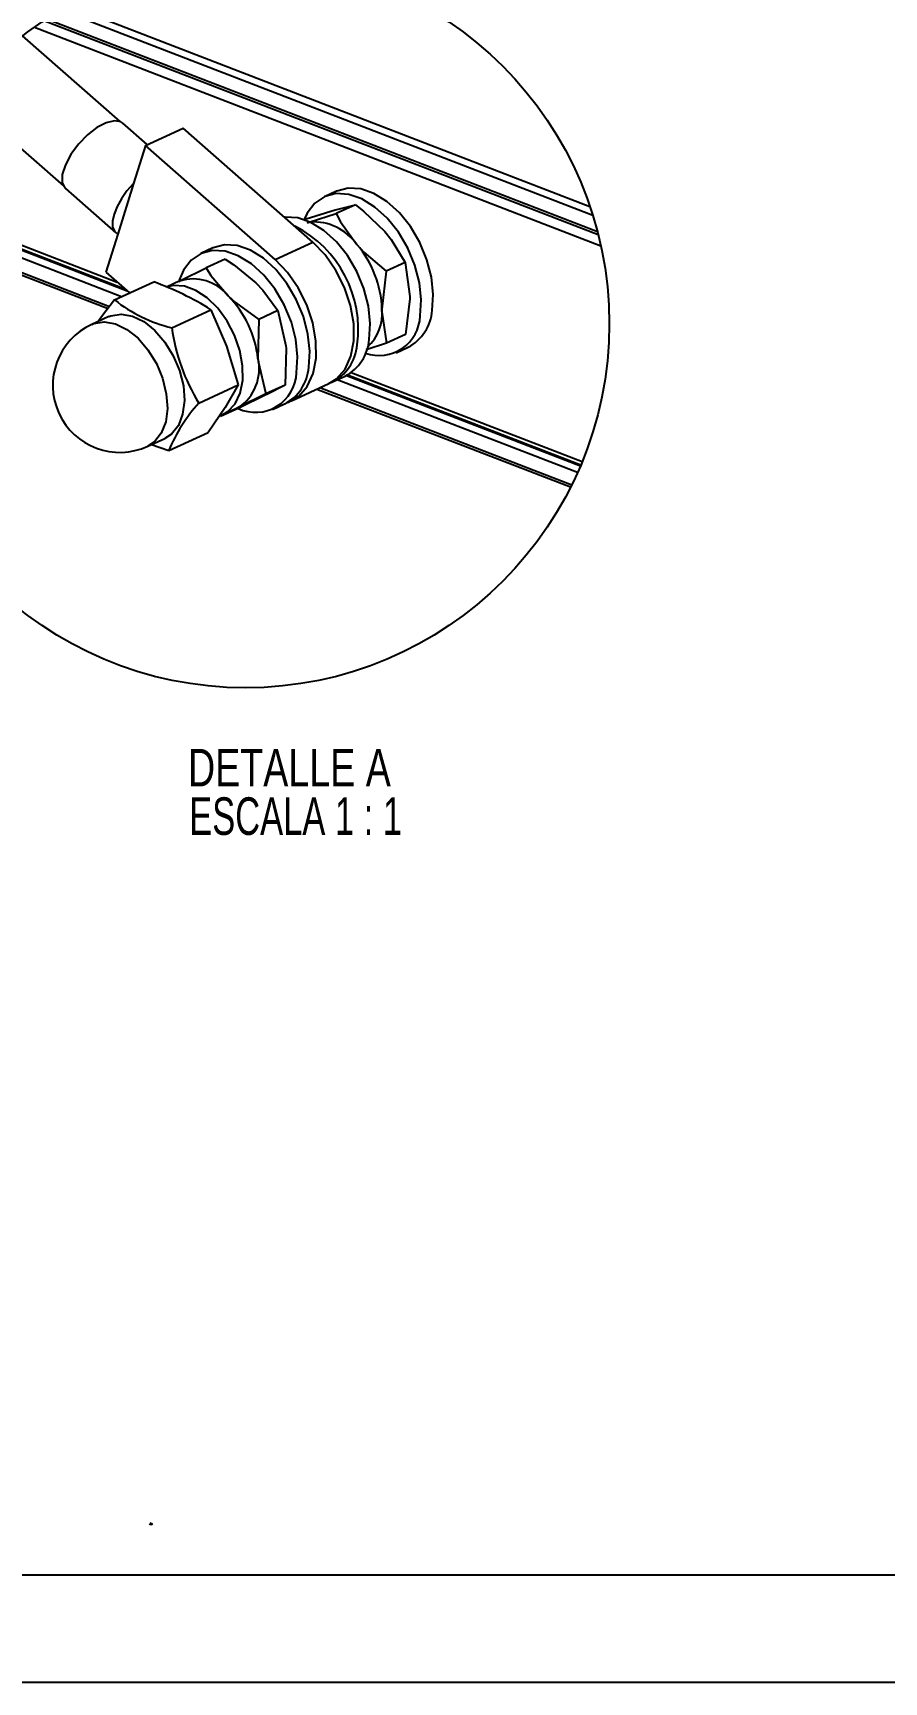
# Model space of a CAD drawing. Extents: x 0 to 7419, y -673 to 3042.
# Drawn here: x 1446 to 2240, y 0 to 1537 of the extents above; entities that cross this region are included whole.
import ezdxf

# ---------------------------------------------------------------- set-up
doc = ezdxf.new("R2010")
doc.units = 0
doc.header["$LTSCALE"] = 10
doc.layers.get('0').update_dxf_attribs({"linetype": 'CONTINUOUS'})
doc.styles.add('SLDTEXTSTYLE1', font='TXT', dxfattribs={"width": 0.75})
doc.styles.add('SLDTEXTSTYLE3', font='TXT', dxfattribs={"width": 0.6875})

# ---------------------------------------------------------------- blocks, each defined once
blk = doc.blocks.new('SW_NOTE_0_17')
at = {"color": 0, "linetype": 'Continuous', "char_height": 35, "attachment_point": 2}
for s, insert, style in [('DETALLE A', (111, 45.1), 'SLDTEXTSTYLE1'), ('ESCALA 1 : 1', (116.8, -0.1), 'SLDTEXTSTYLE3')]:
    blk.add_mtext(s, dxfattribs=dict(at, insert=insert, style=style))

msp = doc.modelspace()

# ---------------------------------------------------------------- linework, layer by layer
at = {"color": 8, "linetype": 'Continuous'}
for p, q in [((1968, 1367.1), (1471.6, 1558.6)), ((1479.4, 1563), (1965.2, 1375.6)), ((1447.1, 1542.6), (1975.5, 1338.8)), ((1458.3, 1550.3), (1972.3, 1352.1)), ((1528.4, 1291.4), (1321.3, 1371.3)), ((1323.5, 1377.9), (1533.6, 1296.8)), ((1324.9, 1381.9), (1524.3, 1305.1)), ((1317.6, 1359.3), (1517.2, 1282.4)), ((1738.1, 1217.9), (1956.4, 1133.7)), ((1742.7, 1220.8), (1958.1, 1137.7)), ((1713.5, 1206.6), (1948.3, 1116.1)), ((1953.6, 1127.4), (1729.4, 1213.9))]:
    msp.add_line(p, q, dxfattribs=at)
at = {"color": 7, "linetype": 'Continuous'}
for p, q in [((1456.1, 1548.8), (1973, 1349.4)), ((1527, 1454.7), (1436.1, 1534.5)), ((1379, 1478.2), (1474.2, 1394.6)), ((1552.2, 1433.2), (1529.5, 1453.2)), ((1550.7, 1432.5), (1585.8, 1448.6)), ((1706.9, 1342.3), (1585.8, 1448.6)), ((1550.7, 1432.5), (1539.6, 1396.9)), ((1671.8, 1326.1), (1550.7, 1432.5)), ((1476, 1392.3), (1523.1, 1351)), ((1539.6, 1396.9), (1524.9, 1349.8)), ((1728.9, 1389.8), (1717.7, 1384.6)), ((1323.8, 1378.8), (1531.5, 1298.7)), ((1700.6, 1363.9), (1727.6, 1372.4)), ((1746.6, 1377.1), (1728.7, 1368.9)), ((1317, 1357.2), (1515.8, 1280.5)), ((1700.6, 1363.9), (1699, 1363.2)), ((1524.9, 1349.8), (1513.8, 1314.2)), ((1671.8, 1326.1), (1706.9, 1342.3)), ((1613.7, 1336.8), (1602.5, 1331.7)), ((1625.1, 1326.4), (1607.3, 1318.2)), ((1793, 1323.3), (1775.1, 1315.1)), ((1793, 1323.3), (1797.3, 1291.6)), ((1513.8, 1314.2), (1535.9, 1294.9)), ((1775.1, 1315.1), (1771.3, 1279.7)), ((1521.9, 1288.4), (1558.5, 1305.3)), ((1582.7, 1306.1), (1570.4, 1300.4)), ((1575.2, 1262.5), (1611.8, 1279.3)), ((1674.3, 1278.4), (1656.5, 1270.1)), ((1674.3, 1278.4), (1681.7, 1245.6)), ((1516.5, 1272.9), (1500.7, 1265.6)), ((1656.5, 1270.1), (1655.7, 1233.6)), ((1775.6, 1248), (1756.5, 1242)), ((1793.4, 1256.2), (1775.6, 1248)), ((1784.5, 1239.2), (1795.8, 1244.4)), ((1725.7, 1212.2), (1737, 1217.4)), ((1739.2, 1218.5), (1956.8, 1134.6)), ((1600.5, 1192.3), (1637.1, 1209.1)), ((1663.1, 1200.8), (1637.8, 1188.3)), ((1681, 1209), (1663.1, 1200.8)), ((1681, 1209), (1663.8, 1200.3)), ((1686.8, 1194.3), (1721.9, 1210.5)), ((1710.7, 1205.3), (1947.3, 1114)), ((1638.4, 1187.8), (1620.6, 1179.6)), ((1622.7, 1181.4), (1637, 1188)), ((1637, 1188), (1637.8, 1188.3)), ((1669.3, 1186.3), (1680.5, 1191.5)), ((1622.7, 1181.4), (1624.1, 1182.1)), ((1552.9, 1152), (1568.7, 1159.3)), ((1556.3, 1153.6), (1572.5, 1148)), ((1572.5, 1148), (1609.1, 1164.8)), ((1555.9, 148.7), (1554.4, 146.2)), ((1557.4, 146.3), (1556.3, 147.9)), ((200, 100), (4100, 100)), ((75.3, 0), (4200, 0))]:
    msp.add_line(p, q, dxfattribs=at)
at = {"color": 7, "linetype": 'Continuous', "flags": 128}
for points in [[(1529.5, 1453.2), (1527.8, 1454.3), (1521.8, 1455.4), (1514.2, 1453.6), (1505.5, 1449), (1496.6, 1442.2), (1488.2, 1433.5), (1481.1, 1424), (1476, 1414.3), (1473.2, 1405.4), (1473, 1398), (1475.5, 1392.8), (1476, 1392.3)], [(1539.6, 1396.9), (1533.5, 1390), (1528.3, 1382.7), (1524.2, 1375.4), (1521.4, 1368.3), (1520, 1361.9), (1520.1, 1356.5), (1521.8, 1352.4), (1524.9, 1349.8)], [(1807, 1273.5), (1808, 1288.4), (1806.3, 1304.4), (1802, 1320.8), (1795.4, 1336.7), (1786.7, 1351.5), (1776.3, 1364.5), (1764.8, 1375), (1752.6, 1382.5), (1740.3, 1386.7), (1728.6, 1387.5), (1717.9, 1384.7), (1708.7, 1378.5), (1701.5, 1369.2), (1698.7, 1363.3)], [(1818.2, 1278.6), (1819.2, 1293.6), (1817.5, 1309.6), (1813.3, 1325.9), (1806.6, 1341.9), (1797.9, 1356.7), (1787.6, 1369.6), (1776, 1380.1), (1763.8, 1387.7), (1751.6, 1391.9), (1739.8, 1392.7), (1729.1, 1389.9), (1728.9, 1389.8)], [(1701.6, 1360.4), (1703.3, 1360.9), (1728.7, 1368.9)], [(1727.6, 1372.4), (1729.3, 1372.8), (1746.6, 1377.1)], [(1728.7, 1368.9), (1732.8, 1361.3), (1747.8, 1340.1)], [(1746.6, 1377.1), (1754.2, 1371.1), (1773.9, 1352.1)], [(1759.4, 1251.6), (1760.4, 1266.5), (1758.7, 1282.5), (1754.5, 1298.9), (1747.9, 1314.9), (1739.1, 1329.7), (1728.8, 1342.6), (1717.2, 1353.1), (1705, 1360.7), (1692.8, 1364.9), (1681, 1365.6), (1680.4, 1365.6)], [(1703, 1225.7), (1704, 1240.6), (1702.3, 1256.6), (1698.1, 1273), (1691.4, 1288.9), (1682.7, 1303.7), (1672.3, 1316.7), (1660.8, 1327.2), (1648.6, 1334.7), (1636.3, 1339), (1624.6, 1339.7), (1613.9, 1336.9), (1613.7, 1336.8)], [(1721.9, 1210.5), (1729, 1214.9), (1736.9, 1223.9), (1742.3, 1235.9), (1745.1, 1250.3), (1745, 1266.2), (1742.1, 1283.1), (1736.5, 1299.9), (1728.4, 1315.9), (1718.4, 1330.3), (1706.9, 1342.3)], [(1747.8, 1340.1), (1754.5, 1332.9), (1775.1, 1315.1)], [(1773.9, 1352.1), (1779.9, 1344.6), (1793, 1323.3)], [(1691.7, 1220.5), (1692.7, 1235.4), (1691.1, 1251.4), (1686.8, 1267.8), (1680.2, 1283.8), (1671.5, 1298.6), (1661.1, 1311.5), (1649.5, 1322), (1637.3, 1329.5), (1625.1, 1333.8), (1613.3, 1334.5), (1602.6, 1331.7), (1593.5, 1325.5), (1586.3, 1316.2), (1582.2, 1306.8)], [(1625.1, 1326.4), (1633.1, 1321.1), (1653.8, 1304.3)], [(1683.6, 1193.1), (1684, 1193.2), (1693.9, 1198.8), (1701.7, 1207.8), (1707.2, 1219.7), (1709.9, 1234.1), (1709.8, 1250.1), (1706.9, 1266.9), (1701.3, 1283.8), (1693.3, 1299.8), (1683.3, 1314.1), (1671.8, 1326.1)], [(1581.9, 1305.7), (1583.5, 1306.5), (1607.3, 1318.2)], [(1607.3, 1318.2), (1611.8, 1311.3), (1627.8, 1292.3)], [(1627.8, 1292.3), (1634.8, 1285.9), (1656.5, 1270.1)], [(1653.8, 1304.3), (1660.2, 1297.6), (1674.3, 1278.4)], [(1797.3, 1291.6), (1797.3, 1289.3), (1793.4, 1256.2)], [(1521.9, 1288.4), (1509.7, 1272.7), (1507, 1268.5)], [(1611.8, 1279.3), (1626.2, 1245.4), (1637.1, 1209.1)], [(1771.3, 1279.7), (1771.3, 1277.3), (1775.6, 1248)], [(1516.5, 1272.9), (1518.5, 1273.7), (1528.1, 1275.2), (1538.6, 1273.4), (1549.3, 1268.2), (1559.6, 1259.9), (1568.9, 1249.1), (1576.7, 1236.4), (1582.6, 1222.6), (1586.1, 1208.3), (1587, 1194.5), (1585.4, 1182), (1581.4, 1171.4), (1575, 1163.4), (1568.7, 1159.3)], [(1681.7, 1245.6), (1681.9, 1243.1), (1681, 1209)], [(1655.7, 1233.6), (1656, 1231.2), (1663.1, 1200.8)], [(1637.1, 1209.1), (1625.1, 1188), (1609.1, 1164.8)], [(1663.8, 1200.3), (1662.3, 1199.5), (1638.4, 1187.8)], [(1637.8, 1188.3), (1636.3, 1187.6), (1620.6, 1179.6)], [(1619.5, 1180.4), (1621.3, 1180.8), (1624.3, 1182.6)]]:
    msp.add_lwpolyline(points, dxfattribs=at)
at = {"color": 8, "linetype": 'Continuous', "flags": 128}
for points in [[(1624.1, 1182.1), (1627.5, 1184.3), (1634.3, 1191.6), (1639.1, 1201.5), (1641.5, 1213.5), (1641.4, 1227), (1638.8, 1241.2), (1633.9, 1255.4), (1626.9, 1268.7), (1618.3, 1280.6), (1608.4, 1290.2), (1597.8, 1297.2), (1587.1, 1301.1), (1576.8, 1301.8), (1571.3, 1300.6)], [(1500.7, 1265.6), (1502.7, 1266.4), (1512.3, 1268), (1522.8, 1266.1), (1533.5, 1260.9), (1543.8, 1252.7), (1553.1, 1241.9), (1560.9, 1229.2), (1566.7, 1215.3), (1570.2, 1201), (1571.2, 1187.2), (1569.6, 1174.7), (1565.5, 1164.1), (1559.2, 1156.2), (1552.9, 1152)]]:
    msp.add_lwpolyline(points, dxfattribs=at)
at = {"color": 7, "linetype": 'Continuous'}
msp.add_circle((1644, 1266.2), 339.4, dxfattribs=at)
for centre, radius, start, end in [((1641.5, 1261), 107.7, 352.2243, 63.1969), ((1707.5, 1311.8), 49.3, 35.0309, 93.733), ((1674.3, 1276.8), 97.1, 1.6994, 40.7078), ((1595.2, 1266.1), 41.8, 38.7336, 107.3008), ((1460.4, 1035.8), 286.7, 58.123, 69.9979), ((1558.4, 1223.3), 97.8, 6.0358, 44.8395), ((1608.4, 1398.5), 140, 231.8328, 256.2885), ((1729.6, 1275.4), 41.9, 312.3858, 5.8907), ((1775.8, 1282), 42.6, 297.9853, 355.4524), ((1526.8, 1208.8), 62.5, 114.6882, 294.6871), ((1750.9, 1286.1), 177.2, 187.6627, 211.978), ((1768.6, 1275), 38.4, 250.7652, 357.6767), ((1706.3, 1249.6), 42, 294.6303, 355.6765), ((1717, 1255), 42.6, 297.985, 355.4525), ((1613.1, 1224.3), 43.7, 304.4741, 12.3054), ((1653.2, 1222.2), 38.6, 245.3379, 357.4448), ((1660.6, 1229), 42.6, 297.984, 355.4523), ((1716.7, 1087.7), 156.3, 138.0153, 157.3239)]:
    msp.add_arc(centre, radius, start, end, dxfattribs=at)

# ---------------------------------------------------------------- block references
msp.add_blockref('SW_NOTE_0_17', (1574, 824.8), dxfattribs=at)

doc.saveas('drawing.dxf')
